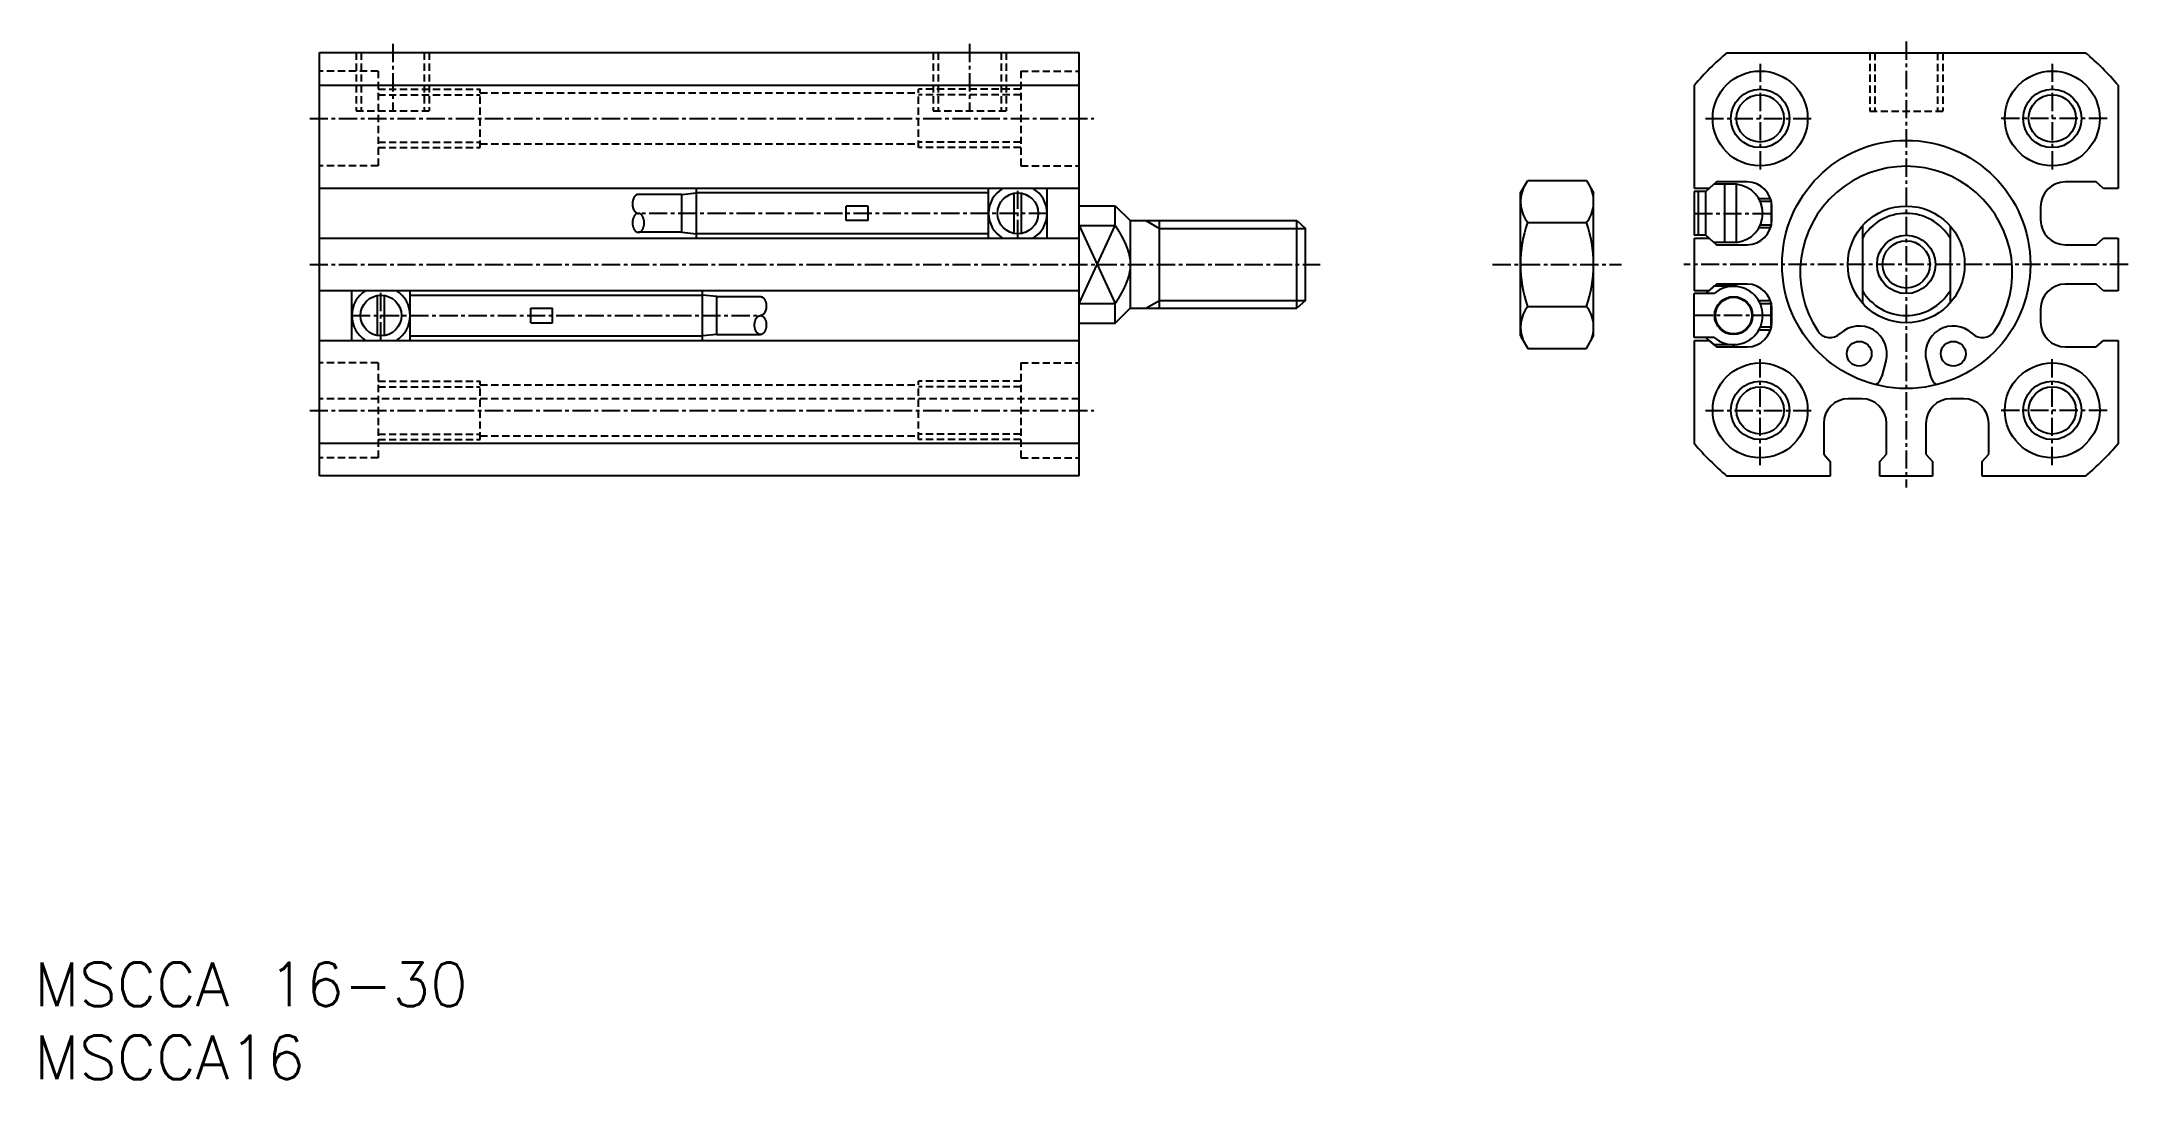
# Model space of a CAD drawing. Extents: x 1 to 143, y 0 to 71.
import ezdxf

# ---------------------------------------------------------------- set-up
doc = ezdxf.new("R2010")
doc.units = 0
doc.linetypes.add('CENTER', pattern=[2, 1.25, -0.25, 0.25, -0.25])
doc.linetypes.add('DASHED', pattern=[0.75, 0.5, -0.25])
doc.layers.get('0').update_dxf_attribs({"linetype": 'CONTINUOUS'})
doc.layers.add('CENTER', color=1, linetype='CENTER')
doc.styles.get("Standard").update_dxf_attribs({"font": 'txt.shx'})

msp = doc.modelspace()

# ---------------------------------------------------------------- linework, layer by layer
at = {"color": 7, "linetype": 'CONTINUOUS'}
for p, q in [((19.54, 41.34), (19.54, 70.34)), ((19.54, 70.34), (71.54, 70.34)), ((71.54, 41.34), (71.54, 70.34)), ((115.88, 70.32), (140.44, 70.32)), ((71.54, 68.08), (19.54, 68.08)), ((113.66, 61.02), (113.66, 68.1)), ((142.66, 68.1), (142.66, 61.02)), ((101.76, 60.72), (102.25, 61.57)), ((102.25, 61.57), (106.27, 61.57)), ((106.27, 61.57), (106.76, 60.72)), ((115.16, 61.47), (114.66, 61.02)), ((117.26, 61.47), (115.16, 61.47)), ((141.16, 61.47), (139.06, 61.47)), ((141.66, 61.02), (141.16, 61.47)), ((71.54, 61.02), (19.54, 61.02)), ((44.34, 60.62), (41.36, 60.62)), ((44.34, 60.62), (45.34, 60.72)), ((44.34, 58.02), (44.34, 60.62)), ((45.34, 57.62), (45.34, 61.02)), ((65.34, 60.72), (45.34, 60.72)), ((65.34, 57.62), (65.34, 61.02)), ((67.09, 57.94), (67.09, 60.7)), ((67.59, 57.94), (67.59, 60.7)), ((69.34, 57.62), (69.34, 61.02)), ((101.76, 50.92), (101.76, 60.72)), ((106.76, 50.92), (106.76, 60.72)), ((113.64, 60.82), (113.64, 57.82)), ((114.44, 60.82), (113.64, 60.82)), ((114.66, 61.02), (113.66, 61.02)), ((113.94, 57.82), (113.94, 60.82)), ((114.44, 60.82), (114.99, 61.32)), ((114.44, 57.82), (114.44, 60.82)), ((116.54, 61.32), (114.99, 61.32)), ((115.74, 57.32), (115.74, 61.32)), ((116.54, 57.32), (116.54, 61.32)), ((118.87, 60.32), (118.07, 60.32)), ((118.92, 60.12), (118.17, 60.12)), ((118.87, 60.32), (118.92, 60.12)), ((118.92, 60.12), (118.92, 58.52)), ((142.66, 61.02), (141.66, 61.02)), ((57.09, 59.82), (55.59, 59.82)), ((55.59, 58.82), (55.59, 59.82)), ((57.09, 58.82), (55.59, 58.82)), ((57.09, 58.82), (57.09, 59.82)), ((71.54, 59.84), (74, 59.84)), ((74, 59.84), (75.04, 58.82)), ((74, 58.49), (74, 59.84)), ((75.04, 58.82), (86.44, 58.82)), ((75.04, 58.82), (75.04, 52.82)), ((77.04, 52.82), (77.04, 58.82)), ((86.44, 52.82), (86.44, 58.82)), ((86.44, 58.82), (87.04, 58.28)), ((102.25, 58.69), (106.27, 58.69)), ((118.96, 58.87), (118.96, 59.77)), ((137.36, 59.77), (137.36, 58.87)), ((19.54, 57.62), (71.54, 57.62)), ((44.34, 58.02), (41.36, 58.02)), ((44.34, 58.02), (45.34, 57.92)), ((65.34, 57.92), (45.34, 57.92)), ((71.54, 58.49), (74, 58.49)), ((87.04, 53.36), (87.04, 58.28)), ((114.44, 57.82), (113.64, 57.82)), ((113.66, 54.02), (113.66, 57.62)), ((113.66, 57.62), (114.66, 57.62)), ((114.99, 57.32), (114.44, 57.82)), ((114.66, 57.62), (115.16, 57.17)), ((116.54, 57.32), (114.99, 57.32)), ((115.16, 57.17), (117.26, 57.17)), ((118.87, 58.32), (118.07, 58.32)), ((118.92, 58.52), (118.17, 58.52)), ((118.92, 58.52), (118.87, 58.32)), ((125.16, 58.46), (125.16, 53.17)), ((131.16, 58.46), (131.16, 53.17)), ((139.06, 57.17), (141.16, 57.17)), ((141.16, 57.17), (141.66, 57.62)), ((141.66, 57.62), (142.66, 57.62)), ((142.66, 57.62), (142.66, 54.02)), ((114.99, 54.32), (114.44, 53.82)), ((115.16, 54.47), (114.66, 54.02)), ((116.54, 54.32), (114.99, 54.32)), ((117.26, 54.47), (115.16, 54.47)), ((115.74, 54.32), (115.74, 54.23)), ((141.16, 54.47), (139.06, 54.47)), ((141.66, 54.02), (141.16, 54.47)), ((71.54, 54.02), (19.54, 54.02)), ((21.74, 50.62), (21.74, 54.02)), ((23.49, 50.94), (23.49, 53.7)), ((23.99, 50.94), (23.99, 53.7)), ((25.74, 50.62), (25.74, 54.02)), ((25.74, 53.72), (45.74, 53.72)), ((45.74, 50.62), (45.74, 54.02)), ((46.74, 53.62), (45.74, 53.72)), ((46.74, 51.02), (46.74, 53.62)), ((46.74, 53.62), (49.72, 53.62)), ((71.54, 53.14), (74, 53.14)), ((74, 51.8), (74, 53.14)), ((87.04, 53.36), (86.44, 52.82)), ((102.25, 52.94), (106.27, 52.94)), ((115.01, 53.82), (113.64, 53.82)), ((113.64, 50.82), (113.64, 53.82)), ((114.66, 54.02), (113.66, 54.02)), ((118.87, 53.32), (118.07, 53.32)), ((118.92, 53.12), (118.17, 53.12)), ((118.92, 53.12), (118.87, 53.32)), ((118.92, 51.52), (118.92, 53.12)), ((142.66, 54.02), (141.66, 54.02)), ((33.99, 51.82), (33.99, 52.82)), ((33.99, 52.82), (35.49, 52.82)), ((33.99, 51.82), (35.49, 51.82)), ((35.49, 51.82), (35.49, 52.82)), ((71.54, 51.8), (74, 51.8)), ((74, 51.8), (75.04, 52.82)), ((75.04, 52.82), (86.44, 52.82)), ((118.92, 51.52), (118.17, 51.52)), ((118.92, 51.52), (118.87, 51.32)), ((118.96, 51.87), (118.96, 52.77)), ((137.36, 52.77), (137.36, 51.87)), ((19.54, 50.62), (71.54, 50.62)), ((25.74, 50.92), (45.74, 50.92)), ((46.74, 51.02), (45.74, 50.92)), ((46.74, 51.02), (49.72, 51.02)), ((101.76, 50.92), (102.25, 50.07)), ((102.25, 50.07), (106.27, 50.07)), ((106.27, 50.07), (106.76, 50.92)), ((115.01, 50.82), (113.64, 50.82)), ((113.66, 43.54), (113.66, 50.62)), ((113.66, 50.62), (114.66, 50.62)), ((114.44, 50.82), (114.99, 50.32)), ((114.66, 50.62), (115.16, 50.17)), ((116.54, 50.32), (114.99, 50.32)), ((115.16, 50.17), (117.26, 50.17)), ((115.74, 50.41), (115.74, 50.32)), ((118.87, 51.32), (118.07, 51.32)), ((139.06, 50.17), (141.16, 50.17)), ((141.16, 50.17), (141.66, 50.62)), ((141.66, 50.62), (142.66, 50.62)), ((142.66, 50.62), (142.66, 43.54)), ((126.77, 49.21), (126.49, 48.16)), ((129.54, 49.21), (129.83, 48.16)), ((125.11, 46.62), (124.21, 46.62)), ((132.11, 46.62), (131.21, 46.62)), ((122.51, 44.92), (122.51, 42.82)), ((126.81, 42.82), (126.81, 44.92)), ((129.51, 44.92), (129.51, 42.82)), ((133.81, 42.82), (133.81, 44.92)), ((71.54, 43.56), (19.54, 43.56)), ((122.51, 42.82), (122.96, 42.32)), ((122.96, 42.32), (122.96, 41.32)), ((126.36, 42.32), (126.81, 42.82)), ((126.36, 41.32), (126.36, 42.32)), ((129.51, 42.82), (129.96, 42.32)), ((129.96, 42.32), (129.96, 41.32)), ((133.36, 42.32), (133.81, 42.82)), ((133.36, 41.32), (133.36, 42.32)), ((71.54, 41.34), (19.54, 41.34)), ((122.96, 41.32), (115.88, 41.32)), ((129.96, 41.32), (126.36, 41.32)), ((140.44, 41.32), (133.36, 41.32))]:
    msp.add_line(p, q, dxfattribs=at)
at = {"color": 3, "linetype": 'DASHED'}
for p, q in [((22.04, 70.34), (22.04, 66.34)), ((22.39, 70.34), (22.39, 66.34)), ((26.69, 70.34), (26.69, 66.34)), ((27.04, 70.34), (27.04, 66.34)), ((61.54, 70.34), (61.54, 66.34)), ((61.89, 70.34), (61.89, 66.34)), ((66.19, 70.34), (66.19, 66.34)), ((66.54, 70.34), (66.54, 66.34)), ((125.66, 70.32), (125.66, 66.32)), ((126.01, 70.32), (126.01, 66.32)), ((130.31, 70.32), (130.31, 66.32)), ((130.66, 70.32), (130.66, 66.32)), ((23.54, 69.07), (19.54, 69.07)), ((23.54, 69.07), (23.54, 62.57)), ((67.54, 69.07), (67.54, 62.57)), ((67.54, 69.07), (71.54, 69.07)), ((23.54, 67.82), (30.54, 67.82)), ((23.54, 67.44), (30.54, 67.44)), ((30.54, 63.82), (30.54, 67.82)), ((30.54, 67.57), (60.54, 67.57)), ((60.54, 63.82), (60.54, 67.82)), ((67.54, 67.82), (60.54, 67.82)), ((67.54, 67.44), (60.54, 67.44)), ((22.04, 66.34), (27.04, 66.34)), ((61.54, 66.34), (66.54, 66.34)), ((125.66, 66.32), (130.66, 66.32)), ((23.54, 64.2), (30.54, 64.2)), ((23.54, 63.82), (30.54, 63.82)), ((30.54, 64.07), (60.54, 64.07)), ((67.54, 64.2), (60.54, 64.2)), ((67.54, 63.82), (60.54, 63.82)), ((23.54, 62.57), (19.54, 62.57)), ((67.54, 62.57), (71.54, 62.57)), ((23.54, 49.07), (19.54, 49.07)), ((23.54, 49.07), (23.54, 42.57)), ((67.54, 49.07), (67.54, 42.57)), ((67.54, 49.07), (71.54, 49.07)), ((23.54, 47.82), (30.54, 47.82)), ((23.54, 47.44), (30.54, 47.44)), ((30.54, 43.82), (30.54, 47.82)), ((30.54, 47.57), (60.54, 47.57)), ((67.54, 47.82), (60.54, 47.82)), ((60.54, 43.82), (60.54, 47.82)), ((67.54, 47.44), (60.54, 47.44)), ((71.54, 46.62), (19.54, 46.62)), ((23.54, 44.2), (30.54, 44.2)), ((23.54, 43.82), (30.54, 43.82)), ((30.54, 44.07), (60.54, 44.07)), ((67.54, 44.2), (60.54, 44.2)), ((67.54, 43.82), (60.54, 43.82)), ((23.54, 42.57), (19.54, 42.57)), ((67.54, 42.57), (71.54, 42.57))]:
    msp.add_line(p, q, dxfattribs=at)
at = {"color": 3, "linetype": 'CONTINUOUS'}
for p, q in [((76.1, 58.82), (77.04, 58.28)), ((71.54, 58.49), (74, 53.14)), ((71.54, 53.14), (74, 58.49)), ((77.04, 58.28), (87.04, 58.28)), ((76.1, 52.82), (77.04, 53.36)), ((77.04, 53.36), (87.04, 53.36))]:
    msp.add_line(p, q, dxfattribs=at)
at = {"color": 7, "linetype": 'CONTINUOUS'}
for points in [[(41.36, 60.62, 0), (41.35, 60.62, 0), (41.34, 60.62, 0), (41.33, 60.62, 0), (41.32, 60.61, 0), (41.31, 60.61, 0), (41.3, 60.61, 0), (41.29, 60.61, 0), (41.28, 60.61, 0), (41.27, 60.6, 0), (41.26, 60.6, 0), (41.25, 60.59, 0), (41.24, 60.59, 0), (41.23, 60.58, 0), (41.22, 60.58, 0), (41.22, 60.57, 0), (41.21, 60.57, 0), (41.2, 60.56, 0), (41.19, 60.56, 0), (41.18, 60.55, 0), (41.17, 60.54, 0), (41.16, 60.53, 0), (41.15, 60.53, 0), (41.15, 60.52, 0), (41.14, 60.51, 0), (41.13, 60.5, 0), (41.12, 60.49, 0), (41.11, 60.48, 0), (41.11, 60.47, 0), (41.1, 60.46, 0), (41.09, 60.45, 0), (41.08, 60.44, 0), (41.08, 60.43, 0), (41.07, 60.42, 0), (41.06, 60.4, 0), (41.06, 60.39, 0), (41.05, 60.38, 0), (41.04, 60.37, 0), (41.04, 60.35, 0), (41.03, 60.34, 0), (41.03, 60.33, 0), (41.02, 60.32, 0), (41.02, 60.3, 0), (41.01, 60.29, 0), (41.01, 60.27, 0), (41, 60.26, 0), (41, 60.25, 0), (40.99, 60.23, 0), (40.99, 60.22, 0), (40.99, 60.2, 0), (40.98, 60.19, 0), (40.98, 60.17, 0), (40.98, 60.16, 0), (40.97, 60.14, 0), (40.97, 60.13, 0), (40.97, 60.11, 0), (40.97, 60.09, 0), (40.96, 60.08, 0), (40.96, 60.06, 0), (40.96, 60.05, 0), (40.96, 60.03, 0), (40.96, 60.01, 0), (40.96, 60, 0), (40.96, 59.98, 0), (40.96, 59.97, 0), (40.96, 59.95, 0), (40.96, 59.94, 0), (40.96, 59.92, 0), (40.96, 59.9, 0), (40.96, 59.89, 0), (40.96, 59.87, 0), (40.96, 59.86, 0), (40.97, 59.84, 0), (40.97, 59.82, 0), (40.97, 59.81, 0), (40.97, 59.79, 0), (40.98, 59.78, 0), (40.98, 59.76, 0), (40.98, 59.75, 0), (40.98, 59.73, 0), (40.99, 59.72, 0), (40.99, 59.7, 0), (41, 59.69, 0), (41, 59.67, 0), (41.01, 59.66, 0), (41.01, 59.65, 0), (41.01, 59.63, 0), (41.02, 59.62, 0), (41.03, 59.61, 0), (41.03, 59.59, 0), (41.04, 59.58, 0), (41.04, 59.57, 0), (41.05, 59.55, 0), (41.06, 59.54, 0), (41.06, 59.53, 0), (41.07, 59.52, 0), (41.08, 59.51, 0), (41.08, 59.5, 0), (41.09, 59.49, 0), (41.1, 59.48, 0), (41.1, 59.46, 0), (41.11, 59.46, 0), (41.12, 59.45, 0), (41.13, 59.44, 0), (41.14, 59.43, 0), (41.14, 59.42, 0), (41.15, 59.41, 0), (41.16, 59.4, 0), (41.17, 59.39, 0), (41.18, 59.39, 0), (41.19, 59.38, 0), (41.2, 59.37, 0), (41.2, 59.37, 0), (41.21, 59.36, 0), (41.22, 59.36, 0), (41.23, 59.35, 0), (41.24, 59.35, 0), (41.25, 59.34, 0), (41.26, 59.34, 0), (41.27, 59.33, 0), (41.28, 59.33, 0), (41.29, 59.33, 0), (41.3, 59.32, 0), (41.31, 59.32, 0), (41.32, 59.32, 0), (41.33, 59.32, 0), (41.34, 59.32, 0), (41.35, 59.32, 0), (41.36, 59.32, 0)], [(41.36, 58.02, 0), (41.38, 58.02, 0), (41.4, 58.02, 0), (41.42, 58.03, 0), (41.44, 58.03, 0), (41.46, 58.04, 0), (41.48, 58.05, 0), (41.49, 58.06, 0), (41.51, 58.07, 0), (41.53, 58.08, 0), (41.55, 58.1, 0), (41.57, 58.11, 0), (41.58, 58.13, 0), (41.6, 58.15, 0), (41.61, 58.17, 0), (41.63, 58.19, 0), (41.64, 58.21, 0), (41.66, 58.23, 0), (41.67, 58.26, 0), (41.68, 58.28, 0), (41.69, 58.31, 0), (41.7, 58.33, 0), (41.71, 58.36, 0), (41.72, 58.39, 0), (41.73, 58.42, 0), (41.74, 58.45, 0), (41.74, 58.48, 0), (41.75, 58.51, 0), (41.75, 58.54, 0), (41.75, 58.57, 0), (41.76, 58.61, 0), (41.76, 58.64, 0), (41.76, 58.67, 0), (41.76, 58.7, 0), (41.76, 58.73, 0), (41.75, 58.76, 0), (41.75, 58.8, 0), (41.75, 58.83, 0), (41.74, 58.86, 0), (41.73, 58.89, 0), (41.73, 58.92, 0), (41.72, 58.95, 0), (41.71, 58.98, 0), (41.7, 59, 0), (41.69, 59.03, 0), (41.68, 59.06, 0), (41.67, 59.08, 0), (41.65, 59.11, 0), (41.64, 59.13, 0), (41.63, 59.15, 0), (41.61, 59.17, 0), (41.6, 59.19, 0), (41.58, 59.21, 0), (41.56, 59.23, 0), (41.55, 59.24, 0), (41.53, 59.26, 0), (41.51, 59.27, 0), (41.49, 59.28, 0), (41.47, 59.29, 0), (41.45, 59.3, 0), (41.44, 59.31, 0), (41.42, 59.31, 0), (41.4, 59.31, 0), (41.38, 59.32, 0), (41.36, 59.32, 0), (41.34, 59.32, 0), (41.32, 59.31, 0), (41.3, 59.31, 0), (41.28, 59.31, 0), (41.26, 59.3, 0), (41.24, 59.29, 0), (41.22, 59.28, 0), (41.2, 59.27, 0), (41.19, 59.26, 0), (41.17, 59.24, 0), (41.15, 59.22, 0), (41.14, 59.21, 0), (41.12, 59.19, 0), (41.1, 59.17, 0), (41.09, 59.15, 0), (41.07, 59.13, 0), (41.06, 59.1, 0), (41.05, 59.08, 0), (41.04, 59.05, 0), (41.03, 59.03, 0), (41.01, 59, 0), (41.01, 58.97, 0), (41, 58.95, 0), (40.99, 58.92, 0), (40.98, 58.89, 0), (40.98, 58.86, 0), (40.97, 58.83, 0), (40.97, 58.79, 0), (40.96, 58.76, 0), (40.96, 58.73, 0), (40.96, 58.7, 0), (40.96, 58.67, 0), (40.96, 58.64, 0), (40.96, 58.6, 0), (40.96, 58.57, 0), (40.97, 58.54, 0), (40.97, 58.51, 0), (40.98, 58.48, 0), (40.98, 58.45, 0), (40.99, 58.42, 0), (41, 58.39, 0), (41.01, 58.36, 0), (41.02, 58.33, 0), (41.03, 58.31, 0), (41.04, 58.28, 0), (41.05, 58.25, 0), (41.06, 58.23, 0), (41.08, 58.21, 0), (41.09, 58.19, 0), (41.11, 58.16, 0), (41.12, 58.15, 0), (41.14, 58.13, 0), (41.15, 58.11, 0), (41.17, 58.09, 0), (41.19, 58.08, 0), (41.21, 58.07, 0), (41.23, 58.06, 0), (41.24, 58.05, 0), (41.26, 58.04, 0), (41.28, 58.03, 0), (41.3, 58.02, 0), (41.32, 58.02, 0), (41.34, 58.02, 0), (41.36, 58.02, 0)], [(49.72, 53.62, 0), (49.73, 53.62, 0), (49.74, 53.62, 0), (49.75, 53.62, 0), (49.76, 53.61, 0), (49.77, 53.61, 0), (49.78, 53.61, 0), (49.79, 53.61, 0), (49.8, 53.61, 0), (49.81, 53.6, 0), (49.81, 53.6, 0), (49.82, 53.59, 0), (49.83, 53.59, 0), (49.84, 53.58, 0), (49.85, 53.58, 0), (49.86, 53.57, 0), (49.87, 53.57, 0), (49.88, 53.56, 0), (49.89, 53.56, 0), (49.9, 53.55, 0), (49.91, 53.54, 0), (49.91, 53.53, 0), (49.92, 53.53, 0), (49.93, 53.52, 0), (49.94, 53.51, 0), (49.95, 53.5, 0), (49.96, 53.49, 0), (49.96, 53.48, 0), (49.97, 53.47, 0), (49.98, 53.46, 0), (49.99, 53.45, 0), (49.99, 53.44, 0), (50, 53.43, 0), (50.01, 53.42, 0), (50.01, 53.4, 0), (50.02, 53.39, 0), (50.03, 53.38, 0), (50.03, 53.37, 0), (50.04, 53.35, 0), (50.04, 53.34, 0), (50.05, 53.33, 0), (50.06, 53.31, 0), (50.06, 53.3, 0), (50.07, 53.29, 0), (50.07, 53.27, 0), (50.08, 53.26, 0), (50.08, 53.25, 0), (50.08, 53.23, 0), (50.09, 53.22, 0), (50.09, 53.2, 0), (50.09, 53.19, 0), (50.1, 53.17, 0), (50.1, 53.16, 0), (50.1, 53.14, 0), (50.11, 53.13, 0), (50.11, 53.11, 0), (50.11, 53.09, 0), (50.11, 53.08, 0), (50.11, 53.06, 0), (50.12, 53.05, 0), (50.12, 53.03, 0), (50.12, 53.01, 0), (50.12, 53, 0), (50.12, 52.98, 0), (50.12, 52.97, 0), (50.12, 52.95, 0), (50.12, 52.94, 0), (50.12, 52.92, 0), (50.12, 52.9, 0), (50.12, 52.89, 0), (50.11, 52.87, 0), (50.11, 52.86, 0), (50.11, 52.84, 0), (50.11, 52.82, 0), (50.11, 52.81, 0), (50.1, 52.79, 0), (50.1, 52.78, 0), (50.1, 52.76, 0), (50.1, 52.75, 0), (50.09, 52.73, 0), (50.09, 52.72, 0), (50.08, 52.7, 0), (50.08, 52.69, 0), (50.08, 52.67, 0), (50.07, 52.66, 0), (50.07, 52.65, 0), (50.06, 52.63, 0), (50.06, 52.62, 0), (50.05, 52.61, 0), (50.05, 52.59, 0), (50.04, 52.58, 0), (50.03, 52.57, 0), (50.03, 52.55, 0), (50.02, 52.54, 0), (50.02, 52.53, 0), (50.01, 52.52, 0), (50, 52.51, 0), (49.99, 52.5, 0), (49.99, 52.49, 0), (49.98, 52.48, 0), (49.97, 52.46, 0), (49.96, 52.46, 0), (49.96, 52.45, 0), (49.95, 52.44, 0), (49.94, 52.43, 0), (49.93, 52.42, 0), (49.92, 52.41, 0), (49.92, 52.4, 0), (49.91, 52.39, 0), (49.9, 52.39, 0), (49.89, 52.38, 0), (49.88, 52.37, 0), (49.87, 52.37, 0), (49.86, 52.36, 0), (49.85, 52.36, 0), (49.84, 52.35, 0), (49.84, 52.35, 0), (49.83, 52.34, 0), (49.82, 52.34, 0), (49.81, 52.33, 0), (49.8, 52.33, 0), (49.79, 52.33, 0), (49.78, 52.32, 0), (49.77, 52.32, 0), (49.76, 52.32, 0), (49.75, 52.32, 0), (49.74, 52.32, 0), (49.73, 52.32, 0), (49.72, 52.32, 0)], [(49.72, 51.02, 0), (49.7, 51.02, 0), (49.68, 51.02, 0), (49.66, 51.03, 0), (49.64, 51.03, 0), (49.62, 51.04, 0), (49.6, 51.05, 0), (49.58, 51.06, 0), (49.56, 51.07, 0), (49.55, 51.08, 0), (49.53, 51.1, 0), (49.51, 51.11, 0), (49.49, 51.13, 0), (49.48, 51.15, 0), (49.46, 51.17, 0), (49.45, 51.19, 0), (49.43, 51.21, 0), (49.42, 51.23, 0), (49.41, 51.26, 0), (49.4, 51.28, 0), (49.38, 51.31, 0), (49.37, 51.33, 0), (49.36, 51.36, 0), (49.36, 51.39, 0), (49.35, 51.42, 0), (49.34, 51.45, 0), (49.34, 51.48, 0), (49.33, 51.51, 0), (49.33, 51.54, 0), (49.32, 51.57, 0), (49.32, 51.61, 0), (49.32, 51.64, 0), (49.32, 51.67, 0), (49.32, 51.7, 0), (49.32, 51.73, 0), (49.32, 51.76, 0), (49.33, 51.8, 0), (49.33, 51.83, 0), (49.34, 51.86, 0), (49.34, 51.89, 0), (49.35, 51.92, 0), (49.36, 51.95, 0), (49.37, 51.98, 0), (49.38, 52, 0), (49.39, 52.03, 0), (49.4, 52.06, 0), (49.41, 52.08, 0), (49.42, 52.11, 0), (49.44, 52.13, 0), (49.45, 52.15, 0), (49.47, 52.17, 0), (49.48, 52.19, 0), (49.5, 52.21, 0), (49.51, 52.23, 0), (49.53, 52.24, 0), (49.55, 52.26, 0), (49.57, 52.27, 0), (49.58, 52.28, 0), (49.6, 52.29, 0), (49.62, 52.3, 0), (49.64, 52.31, 0), (49.66, 52.31, 0), (49.68, 52.31, 0), (49.7, 52.32, 0), (49.72, 52.32, 0), (49.74, 52.32, 0), (49.76, 52.31, 0), (49.78, 52.31, 0), (49.8, 52.31, 0), (49.82, 52.3, 0), (49.84, 52.29, 0), (49.85, 52.28, 0), (49.87, 52.27, 0), (49.89, 52.26, 0), (49.91, 52.24, 0), (49.93, 52.22, 0), (49.94, 52.21, 0), (49.96, 52.19, 0), (49.97, 52.17, 0), (49.99, 52.15, 0), (50, 52.13, 0), (50.02, 52.1, 0), (50.03, 52.08, 0), (50.04, 52.05, 0), (50.05, 52.03, 0), (50.06, 52, 0), (50.07, 51.97, 0), (50.08, 51.95, 0), (50.09, 51.92, 0), (50.1, 51.89, 0), (50.1, 51.86, 0), (50.11, 51.82, 0), (50.11, 51.79, 0), (50.11, 51.76, 0), (50.12, 51.73, 0), (50.12, 51.7, 0), (50.12, 51.67, 0), (50.12, 51.64, 0), (50.12, 51.6, 0), (50.11, 51.57, 0), (50.11, 51.54, 0), (50.11, 51.51, 0), (50.1, 51.48, 0), (50.09, 51.45, 0), (50.09, 51.42, 0), (50.08, 51.39, 0), (50.07, 51.36, 0), (50.06, 51.33, 0), (50.05, 51.31, 0), (50.04, 51.28, 0), (50.03, 51.25, 0), (50.01, 51.23, 0), (50, 51.21, 0), (49.99, 51.19, 0), (49.97, 51.16, 0), (49.96, 51.15, 0), (49.94, 51.13, 0), (49.92, 51.11, 0), (49.91, 51.09, 0), (49.89, 51.08, 0), (49.87, 51.07, 0), (49.85, 51.06, 0), (49.83, 51.05, 0), (49.81, 51.04, 0), (49.79, 51.03, 0), (49.78, 51.02, 0), (49.76, 51.02, 0), (49.74, 51.02, 0), (49.72, 51.02, 0)]]:
    msp.add_polyline3d(points, dxfattribs=at)
at = {"color": 7}
msp.add_polyline3d([(74, 58.49, 0), (74, 58.49, 0), (74.01, 58.48, 0), (74.01, 58.47, 0), (74.02, 58.47, 0), (74.02, 58.46, 0), (74.03, 58.45, 0), (74.03, 58.44, 0), (74.04, 58.44, 0), (74.04, 58.43, 0), (74.05, 58.42, 0), (74.05, 58.41, 0), (74.06, 58.41, 0), (74.06, 58.4, 0), (74.07, 58.39, 0), (74.07, 58.39, 0), (74.07, 58.38, 0), (74.08, 58.37, 0), (74.08, 58.36, 0), (74.09, 58.36, 0), (74.09, 58.35, 0), (74.1, 58.34, 0), (74.1, 58.33, 0), (74.11, 58.33, 0), (74.11, 58.32, 0), (74.12, 58.31, 0), (74.12, 58.31, 0), (74.13, 58.3, 0), (74.13, 58.29, 0), (74.14, 58.28, 0), (74.14, 58.28, 0), (74.15, 58.27, 0), (74.15, 58.26, 0), (74.15, 58.25, 0), (74.16, 58.25, 0), (74.16, 58.24, 0), (74.17, 58.23, 0), (74.17, 58.22, 0), (74.18, 58.22, 0), (74.18, 58.21, 0), (74.19, 58.2, 0), (74.19, 58.2, 0), (74.2, 58.19, 0), (74.2, 58.18, 0), (74.2, 58.17, 0), (74.21, 58.17, 0), (74.21, 58.16, 0), (74.22, 58.15, 0), (74.22, 58.14, 0), (74.23, 58.14, 0), (74.23, 58.13, 0), (74.24, 58.12, 0), (74.24, 58.11, 0), (74.25, 58.11, 0), (74.25, 58.1, 0), (74.25, 58.09, 0), (74.26, 58.08, 0), (74.26, 58.08, 0), (74.27, 58.07, 0), (74.27, 58.06, 0), (74.28, 58.05, 0), (74.28, 58.05, 0), (74.29, 58.04, 0), (74.29, 58.03, 0), (74.29, 58.02, 0), (74.3, 58.02, 0), (74.3, 58.01, 0), (74.31, 58, 0), (74.31, 57.99, 0), (74.32, 57.99, 0), (74.32, 57.98, 0), (74.33, 57.97, 0), (74.33, 57.96, 0), (74.33, 57.96, 0), (74.34, 57.95, 0), (74.34, 57.94, 0), (74.35, 57.93, 0), (74.35, 57.93, 0), (74.36, 57.92, 0), (74.36, 57.91, 0), (74.36, 57.9, 0), (74.37, 57.9, 0), (74.37, 57.89, 0), (74.38, 57.88, 0), (74.38, 57.87, 0), (74.39, 57.87, 0), (74.39, 57.86, 0), (74.39, 57.85, 0), (74.4, 57.84, 0), (74.4, 57.84, 0), (74.41, 57.83, 0), (74.41, 57.82, 0), (74.42, 57.81, 0), (74.42, 57.81, 0), (74.42, 57.8, 0), (74.43, 57.79, 0), (74.43, 57.78, 0), (74.44, 57.78, 0), (74.44, 57.77, 0), (74.44, 57.76, 0), (74.45, 57.75, 0), (74.45, 57.75, 0), (74.46, 57.74, 0), (74.46, 57.73, 0), (74.46, 57.72, 0), (74.47, 57.71, 0), (74.47, 57.71, 0), (74.48, 57.7, 0), (74.48, 57.69, 0), (74.49, 57.68, 0), (74.49, 57.68, 0), (74.49, 57.67, 0), (74.5, 57.66, 0), (74.5, 57.65, 0), (74.51, 57.65, 0), (74.51, 57.64, 0), (74.51, 57.63, 0), (74.52, 57.62, 0), (74.52, 57.61, 0), (74.53, 57.61, 0), (74.53, 57.6, 0), (74.53, 57.59, 0), (74.54, 57.58, 0), (74.54, 57.58, 0), (74.55, 57.57, 0), (74.55, 57.56, 0), (74.55, 57.55, 0), (74.56, 57.55, 0), (74.56, 57.54, 0), (74.56, 57.53, 0), (74.57, 57.52, 0), (74.57, 57.51, 0), (74.58, 57.51, 0), (74.58, 57.5, 0), (74.58, 57.49, 0), (74.59, 57.48, 0), (74.59, 57.48, 0), (74.6, 57.47, 0), (74.6, 57.46, 0), (74.6, 57.45, 0), (74.61, 57.44, 0), (74.61, 57.44, 0), (74.61, 57.43, 0), (74.62, 57.42, 0), (74.62, 57.41, 0), (74.63, 57.41, 0), (74.63, 57.4, 0), (74.63, 57.39, 0), (74.64, 57.38, 0), (74.64, 57.37, 0), (74.64, 57.37, 0), (74.65, 57.36, 0), (74.65, 57.35, 0), (74.65, 57.34, 0), (74.66, 57.33, 0), (74.66, 57.33, 0), (74.67, 57.32, 0), (74.67, 57.31, 0), (74.67, 57.3, 0), (74.68, 57.29, 0), (74.68, 57.29, 0), (74.68, 57.28, 0), (74.69, 57.27, 0), (74.69, 57.26, 0), (74.69, 57.26, 0), (74.7, 57.25, 0), (74.7, 57.24, 0), (74.7, 57.23, 0), (74.71, 57.22, 0), (74.71, 57.22, 0), (74.71, 57.21, 0), (74.72, 57.2, 0), (74.72, 57.19, 0), (74.72, 57.18, 0), (74.73, 57.18, 0), (74.73, 57.17, 0), (74.73, 57.16, 0), (74.74, 57.15, 0), (74.74, 57.14, 0), (74.74, 57.14, 0), (74.75, 57.13, 0), (74.75, 57.12, 0), (74.75, 57.11, 0), (74.76, 57.1, 0), (74.76, 57.1, 0), (74.76, 57.09, 0), (74.77, 57.08, 0), (74.77, 57.07, 0), (74.77, 57.06, 0), (74.78, 57.05, 0), (74.78, 57.05, 0), (74.78, 57.04, 0), (74.79, 57.03, 0), (74.79, 57.02, 0), (74.79, 57.01, 0), (74.8, 57.01, 0), (74.8, 57, 0), (74.8, 56.99, 0), (74.81, 56.98, 0), (74.81, 56.97, 0), (74.81, 56.97, 0), (74.81, 56.96, 0), (74.82, 56.95, 0), (74.82, 56.94, 0), (74.82, 56.93, 0), (74.83, 56.92, 0), (74.83, 56.92, 0), (74.83, 56.91, 0), (74.83, 56.9, 0), (74.84, 56.89, 0), (74.84, 56.88, 0), (74.84, 56.88, 0), (74.85, 56.87, 0), (74.85, 56.86, 0), (74.85, 56.85, 0), (74.85, 56.84, 0), (74.86, 56.83, 0), (74.86, 56.83, 0), (74.86, 56.82, 0), (74.87, 56.81, 0), (74.87, 56.8, 0), (74.87, 56.79, 0), (74.87, 56.79, 0), (74.88, 56.78, 0), (74.88, 56.77, 0), (74.88, 56.76, 0), (74.88, 56.75, 0), (74.89, 56.74, 0), (74.89, 56.74, 0), (74.89, 56.73, 0), (74.89, 56.72, 0), (74.9, 56.71, 0), (74.9, 56.7, 0), (74.9, 56.69, 0), (74.9, 56.69, 0), (74.91, 56.68, 0), (74.91, 56.67, 0), (74.91, 56.66, 0), (74.91, 56.65, 0), (74.92, 56.64, 0), (74.92, 56.64, 0), (74.92, 56.63, 0), (74.92, 56.62, 0), (74.93, 56.61, 0), (74.93, 56.6, 0), (74.93, 56.59, 0), (74.93, 56.59, 0), (74.93, 56.58, 0), (74.94, 56.57, 0), (74.94, 56.56, 0), (74.94, 56.55, 0), (74.94, 56.54, 0), (74.95, 56.54, 0), (74.95, 56.53, 0), (74.95, 56.52, 0), (74.95, 56.51, 0), (74.95, 56.5, 0), (74.96, 56.49, 0), (74.96, 56.48, 0), (74.96, 56.48, 0), (74.96, 56.47, 0), (74.96, 56.46, 0), (74.96, 56.45, 0), (74.97, 56.44, 0), (74.97, 56.43, 0), (74.97, 56.43, 0), (74.97, 56.42, 0), (74.97, 56.41, 0), (74.98, 56.4, 0), (74.98, 56.39, 0), (74.98, 56.38, 0), (74.98, 56.37, 0), (74.98, 56.37, 0), (74.98, 56.36, 0), (74.99, 56.35, 0), (74.99, 56.34, 0), (74.99, 56.33, 0), (74.99, 56.32, 0), (74.99, 56.31, 0), (74.99, 56.31, 0), (75, 56.3, 0), (75, 56.29, 0), (75, 56.28, 0), (75, 56.27, 0), (75, 56.26, 0), (75, 56.25, 0), (75, 56.25, 0), (75.01, 56.24, 0), (75.01, 56.23, 0), (75.01, 56.22, 0), (75.01, 56.21, 0), (75.01, 56.2, 0), (75.01, 56.19, 0), (75.01, 56.19, 0), (75.01, 56.18, 0), (75.02, 56.17, 0), (75.02, 56.16, 0), (75.02, 56.15, 0), (75.02, 56.14, 0), (75.02, 56.13, 0), (75.02, 56.13, 0), (75.02, 56.12, 0), (75.02, 56.11, 0), (75.02, 56.1, 0), (75.02, 56.09, 0), (75.02, 56.08, 0), (75.03, 56.07, 0), (75.03, 56.07, 0), (75.03, 56.06, 0), (75.03, 56.05, 0), (75.03, 56.04, 0), (75.03, 56.03, 0), (75.03, 56.02, 0), (75.03, 56.01, 0), (75.03, 56, 0), (75.03, 56, 0), (75.03, 55.99, 0), (75.03, 55.98, 0), (75.03, 55.97, 0), (75.03, 55.96, 0), (75.03, 55.95, 0), (75.04, 55.94, 0), (75.04, 55.94, 0), (75.04, 55.93, 0), (75.04, 55.92, 0), (75.04, 55.91, 0), (75.04, 55.9, 0), (75.04, 55.89, 0), (75.04, 55.88, 0), (75.04, 55.87, 0), (75.04, 55.87, 0), (75.04, 55.86, 0), (75.04, 55.85, 0), (75.04, 55.84, 0), (75.04, 55.83, 0), (75.04, 55.82, 0), (75.04, 55.81, 0), (75.04, 55.81, 0), (75.04, 55.8, 0), (75.04, 55.79, 0), (75.04, 55.78, 0), (75.04, 55.77, 0), (75.04, 55.76, 0), (75.04, 55.75, 0), (75.04, 55.74, 0), (75.04, 55.74, 0), (75.04, 55.73, 0), (75.04, 55.72, 0), (75.04, 55.71, 0), (75.04, 55.7, 0), (75.04, 55.69, 0), (75.03, 55.68, 0), (75.03, 55.68, 0), (75.03, 55.67, 0), (75.03, 55.66, 0), (75.03, 55.65, 0), (75.03, 55.64, 0), (75.03, 55.63, 0), (75.03, 55.62, 0), (75.03, 55.61, 0), (75.03, 55.61, 0), (75.03, 55.6, 0), (75.03, 55.59, 0), (75.03, 55.58, 0), (75.03, 55.57, 0), (75.03, 55.56, 0), (75.02, 55.55, 0), (75.02, 55.55, 0), (75.02, 55.54, 0), (75.02, 55.53, 0), (75.02, 55.52, 0), (75.02, 55.51, 0), (75.02, 55.5, 0), (75.02, 55.49, 0), (75.02, 55.49, 0), (75.02, 55.48, 0), (75.02, 55.47, 0), (75.01, 55.46, 0), (75.01, 55.45, 0), (75.01, 55.44, 0), (75.01, 55.43, 0), (75.01, 55.42, 0), (75.01, 55.42, 0), (75.01, 55.41, 0), (75.01, 55.4, 0), (75, 55.39, 0), (75, 55.38, 0), (75, 55.37, 0), (75, 55.36, 0), (75, 55.36, 0), (75, 55.35, 0), (75, 55.34, 0), (74.99, 55.33, 0), (74.99, 55.32, 0), (74.99, 55.31, 0), (74.99, 55.3, 0), (74.99, 55.3, 0), (74.99, 55.29, 0), (74.98, 55.28, 0), (74.98, 55.27, 0), (74.98, 55.26, 0), (74.98, 55.25, 0), (74.98, 55.25, 0), (74.98, 55.24, 0), (74.97, 55.23, 0), (74.97, 55.22, 0), (74.97, 55.21, 0), (74.97, 55.2, 0), (74.97, 55.19, 0), (74.96, 55.19, 0), (74.96, 55.18, 0), (74.96, 55.17, 0), (74.96, 55.16, 0), (74.96, 55.15, 0), (74.96, 55.14, 0), (74.95, 55.14, 0), (74.95, 55.13, 0), (74.95, 55.12, 0), (74.95, 55.11, 0), (74.95, 55.1, 0), (74.94, 55.09, 0), (74.94, 55.08, 0), (74.94, 55.08, 0), (74.94, 55.07, 0), (74.93, 55.06, 0), (74.93, 55.05, 0), (74.93, 55.04, 0), (74.93, 55.03, 0), (74.93, 55.03, 0), (74.92, 55.02, 0), (74.92, 55.01, 0), (74.92, 55, 0), (74.92, 54.99, 0), (74.91, 54.98, 0), (74.91, 54.98, 0), (74.91, 54.97, 0), (74.91, 54.96, 0), (74.9, 54.95, 0), (74.9, 54.94, 0), (74.9, 54.93, 0), (74.9, 54.93, 0), (74.89, 54.92, 0), (74.89, 54.91, 0), (74.89, 54.9, 0), (74.89, 54.89, 0), (74.88, 54.88, 0), (74.88, 54.88, 0), (74.88, 54.87, 0), (74.88, 54.86, 0), (74.87, 54.85, 0), (74.87, 54.84, 0), (74.87, 54.83, 0), (74.87, 54.83, 0), (74.86, 54.82, 0), (74.86, 54.81, 0), (74.86, 54.8, 0), (74.85, 54.79, 0), (74.85, 54.79, 0), (74.85, 54.78, 0), (74.85, 54.77, 0), (74.84, 54.76, 0), (74.84, 54.75, 0), (74.84, 54.74, 0), (74.83, 54.74, 0), (74.83, 54.73, 0), (74.83, 54.72, 0), (74.83, 54.71, 0), (74.82, 54.7, 0), (74.82, 54.7, 0), (74.82, 54.69, 0), (74.81, 54.68, 0), (74.81, 54.67, 0), (74.81, 54.66, 0), (74.81, 54.65, 0), (74.8, 54.65, 0), (74.8, 54.64, 0), (74.8, 54.63, 0), (74.79, 54.62, 0), (74.79, 54.61, 0), (74.79, 54.61, 0), (74.78, 54.6, 0), (74.78, 54.59, 0), (74.78, 54.58, 0), (74.77, 54.57, 0), (74.77, 54.57, 0), (74.77, 54.56, 0), (74.76, 54.55, 0), (74.76, 54.54, 0), (74.76, 54.53, 0), (74.75, 54.53, 0), (74.75, 54.52, 0), (74.75, 54.51, 0), (74.74, 54.5, 0), (74.74, 54.49, 0), (74.74, 54.49, 0), (74.73, 54.48, 0), (74.73, 54.47, 0), (74.73, 54.46, 0), (74.72, 54.45, 0), (74.72, 54.45, 0), (74.72, 54.44, 0), (74.71, 54.43, 0), (74.71, 54.42, 0), (74.71, 54.41, 0), (74.7, 54.41, 0), (74.7, 54.4, 0), (74.7, 54.39, 0), (74.69, 54.38, 0), (74.69, 54.37, 0), (74.69, 54.37, 0), (74.68, 54.36, 0), (74.68, 54.35, 0), (74.68, 54.34, 0), (74.67, 54.33, 0), (74.67, 54.33, 0), (74.67, 54.32, 0), (74.66, 54.31, 0), (74.66, 54.3, 0), (74.65, 54.29, 0), (74.65, 54.29, 0), (74.65, 54.28, 0), (74.64, 54.27, 0), (74.64, 54.26, 0), (74.64, 54.26, 0), (74.63, 54.25, 0), (74.63, 54.24, 0), (74.63, 54.23, 0), (74.62, 54.22, 0), (74.62, 54.22, 0), (74.61, 54.21, 0), (74.61, 54.2, 0), (74.61, 54.19, 0), (74.6, 54.18, 0), (74.6, 54.18, 0), (74.6, 54.17, 0), (74.59, 54.16, 0), (74.59, 54.15, 0), (74.58, 54.15, 0), (74.58, 54.14, 0), (74.58, 54.13, 0), (74.57, 54.12, 0), (74.57, 54.11, 0), (74.56, 54.11, 0), (74.56, 54.1, 0), (74.56, 54.09, 0), (74.55, 54.08, 0), (74.55, 54.08, 0), (74.55, 54.07, 0), (74.54, 54.06, 0), (74.54, 54.05, 0), (74.53, 54.04, 0), (74.53, 54.04, 0), (74.53, 54.03, 0), (74.52, 54.02, 0), (74.52, 54.01, 0), (74.51, 54.01, 0), (74.51, 54, 0), (74.51, 53.99, 0), (74.5, 53.98, 0), (74.5, 53.98, 0), (74.49, 53.97, 0), (74.49, 53.96, 0), (74.49, 53.95, 0), (74.48, 53.94, 0), (74.48, 53.94, 0), (74.47, 53.93, 0), (74.47, 53.92, 0), (74.46, 53.91, 0), (74.46, 53.91, 0), (74.46, 53.9, 0), (74.45, 53.89, 0), (74.45, 53.88, 0), (74.44, 53.88, 0), (74.44, 53.87, 0), (74.44, 53.86, 0), (74.43, 53.85, 0), (74.43, 53.85, 0), (74.42, 53.84, 0), (74.42, 53.83, 0), (74.42, 53.82, 0), (74.41, 53.82, 0), (74.41, 53.81, 0), (74.4, 53.8, 0), (74.4, 53.79, 0), (74.39, 53.78, 0), (74.39, 53.78, 0), (74.39, 53.77, 0), (74.38, 53.76, 0), (74.38, 53.75, 0), (74.37, 53.75, 0), (74.37, 53.74, 0), (74.36, 53.73, 0), (74.36, 53.72, 0), (74.36, 53.72, 0), (74.35, 53.71, 0), (74.35, 53.7, 0), (74.34, 53.69, 0), (74.34, 53.69, 0), (74.33, 53.68, 0), (74.33, 53.67, 0), (74.33, 53.66, 0), (74.32, 53.66, 0), (74.32, 53.65, 0), (74.31, 53.64, 0), (74.31, 53.63, 0), (74.3, 53.63, 0), (74.3, 53.62, 0), (74.29, 53.61, 0), (74.29, 53.6, 0), (74.29, 53.6, 0), (74.28, 53.59, 0), (74.28, 53.58, 0), (74.27, 53.57, 0), (74.27, 53.57, 0), (74.26, 53.56, 0), (74.26, 53.55, 0), (74.25, 53.54, 0), (74.25, 53.54, 0), (74.25, 53.53, 0), (74.24, 53.52, 0), (74.24, 53.52, 0), (74.23, 53.51, 0), (74.23, 53.5, 0), (74.22, 53.49, 0), (74.22, 53.49, 0), (74.21, 53.48, 0), (74.21, 53.47, 0), (74.2, 53.46, 0), (74.2, 53.46, 0), (74.2, 53.45, 0), (74.19, 53.44, 0), (74.19, 53.43, 0), (74.18, 53.43, 0), (74.18, 53.42, 0), (74.17, 53.41, 0), (74.17, 53.4, 0), (74.16, 53.4, 0), (74.16, 53.39, 0), (74.15, 53.38, 0), (74.15, 53.38, 0), (74.15, 53.37, 0), (74.14, 53.36, 0), (74.14, 53.35, 0), (74.13, 53.35, 0), (74.13, 53.34, 0), (74.12, 53.33, 0), (74.12, 53.32, 0), (74.11, 53.32, 0), (74.11, 53.31, 0), (74.1, 53.3, 0), (74.1, 53.29, 0), (74.09, 53.29, 0), (74.09, 53.28, 0), (74.08, 53.27, 0), (74.08, 53.27, 0), (74.07, 53.26, 0), (74.07, 53.25, 0), (74.07, 53.24, 0), (74.06, 53.24, 0), (74.06, 53.23, 0), (74.05, 53.22, 0), (74.05, 53.21, 0), (74.04, 53.21, 0), (74.04, 53.2, 0), (74.03, 53.19, 0), (74.03, 53.19, 0), (74.02, 53.18, 0), (74.02, 53.17, 0), (74.01, 53.16, 0), (74.01, 53.16, 0), (74, 53.15, 0), (74, 53.14, 0)], dxfattribs=at)
at = {"color": 7, "linetype": 'CONTINUOUS'}
for centre, radius in [((118.16, 65.82), 3.25), ((138.16, 65.82), 3.25), ((118.16, 65.82), 1.62), ((138.16, 65.82), 1.62), ((128.16, 55.82), 8.5), ((67.34, 59.32), 1.4), ((128.16, 55.82), 4), ((128.16, 55.82), 1.62), ((23.74, 52.32), 1.4), ((116.34, 52.32), 1.3), ((116.34, 52.32), 1.25), ((124.94, 49.7), 0.85), ((131.38, 49.7), 0.85), ((118.16, 45.82), 3.25), ((138.16, 45.82), 3.25), ((118.16, 45.82), 1.62), ((138.16, 45.82), 1.62)]:
    msp.add_circle(centre, radius, dxfattribs=at)
at = {"color": 3, "linetype": 'CONTINUOUS'}
for centre in [(118.16, 65.82), (138.16, 65.82), (128.16, 55.82), (118.16, 45.82), (138.16, 45.82)]:
    msp.add_circle(centre, 2, dxfattribs=at)
at = {"color": 7, "linetype": 'CONTINUOUS'}
for centre, radius, start, end in [((128.16, 55.82), 19, 130.2566, 139.7434), ((128.16, 55.82), 19, 40.2566, 49.7434), ((117.26, 59.77), 1.7, 360, 90), ((128.16, 55.28), 7.26, 326.452, 213.548), ((139.06, 59.77), 1.7, 90, 180), ((67.34, 59.32), 2, 121.7888, 238.2118), ((67.34, 59.32), 2, 301.7882, 58.2112), ((104.11, 60.13), 2.35, 157.6987, 217.6987), ((104.41, 60.13), 2.35, 322.3012, 22.3014), ((116.34, 59.32), 2, 275.7385, 84.2602), ((110.42, 55.82), 8.67, 160.6265, 199.3735), ((98.09, 55.82), 8.67, 340.6265, 19.3735), ((117.26, 58.87), 1.7, 270, 0), ((128.16, 55.82), 3.5, 31.0027, 148.9973), ((139.06, 58.87), 1.7, 180, 270), ((116.34, 52.32), 2, 228.5904, 131.4096), ((117.26, 52.77), 1.7, 360, 90), ((139.06, 52.77), 1.7, 90, 180), ((23.74, 52.32), 2, 121.7888, 238.2118), ((23.74, 52.32), 2, 301.7882, 58.2112), ((104.11, 51.51), 2.35, 142.3012, 202.3013), ((104.41, 51.51), 2.35, 337.6985, 37.6987), ((128.16, 55.82), 3.5, 211.0027, 328.9973), ((117.26, 51.87), 1.7, 270, 0), ((124.94, 49.7), 1.9, 345, 133.4575), ((131.38, 49.7), 1.9, 46.5425, 195), ((139.06, 51.87), 1.7, 180, 270), ((122.94, 51.81), 1, 213.1032, 313.4575), ((133.37, 51.81), 1, 226.5425, 326.8968), ((125.52, 48.42), 1, 303.1781, 345), ((130.79, 48.42), 1, 195, 236.8219), ((124.21, 44.92), 1.7, 90, 180), ((125.11, 44.92), 1.7, 0, 90), ((131.21, 44.92), 1.7, 90, 180), ((132.11, 44.92), 1.7, 0, 90), ((128.16, 55.82), 19, 220.2566, 229.7434), ((128.16, 55.82), 19, 310.2566, 319.7434)]:
    msp.add_arc(centre, radius, start, end, dxfattribs=at)
at = {"layer": 'CENTER', "color": 1, "linetype": 'CENTER'}
for p, q in [((24.54, 70.92), (24.54, 66.34)), ((64.04, 70.92), (64.04, 66.34)), ((128.16, 71.08), (128.16, 40.54)), ((118.16, 69.57), (118.16, 62.07)), ((138.16, 69.57), (138.16, 62.07)), ((18.86, 65.82), (72.54, 65.82)), ((114.41, 65.82), (121.91, 65.82)), ((141.91, 65.82), (134.41, 65.82)), ((67.34, 57.62), (67.34, 61.02)), ((69.34, 59.32), (41.35, 59.32)), ((113.64, 59.32), (118.92, 59.32)), ((18.86, 55.82), (88.03, 55.82)), ((99.84, 55.82), (108.67, 55.82)), ((143.36, 55.82), (112.94, 55.82)), ((23.74, 50.62), (23.74, 54.02)), ((21.74, 52.32), (49.72, 52.32)), ((118.92, 52.32), (113.64, 52.32)), ((118.16, 42.07), (118.16, 49.57)), ((138.16, 42.07), (138.16, 49.57)), ((18.86, 45.82), (72.54, 45.82)), ((114.41, 45.82), (121.91, 45.82)), ((141.91, 45.82), (134.41, 45.82))]:
    msp.add_line(p, q, dxfattribs=at)

# ---------------------------------------------------------------- texts
at = {"color": 7, "linetype": 'CONTINUOUS'}
for s, p in [('MSCCA 16-30', (0, 5)), ('MSCCA16', (0, 0))]:
    msp.add_text(s, height=3, dxfattribs=at).set_placement(p)

doc.saveas('drawing.dxf')
